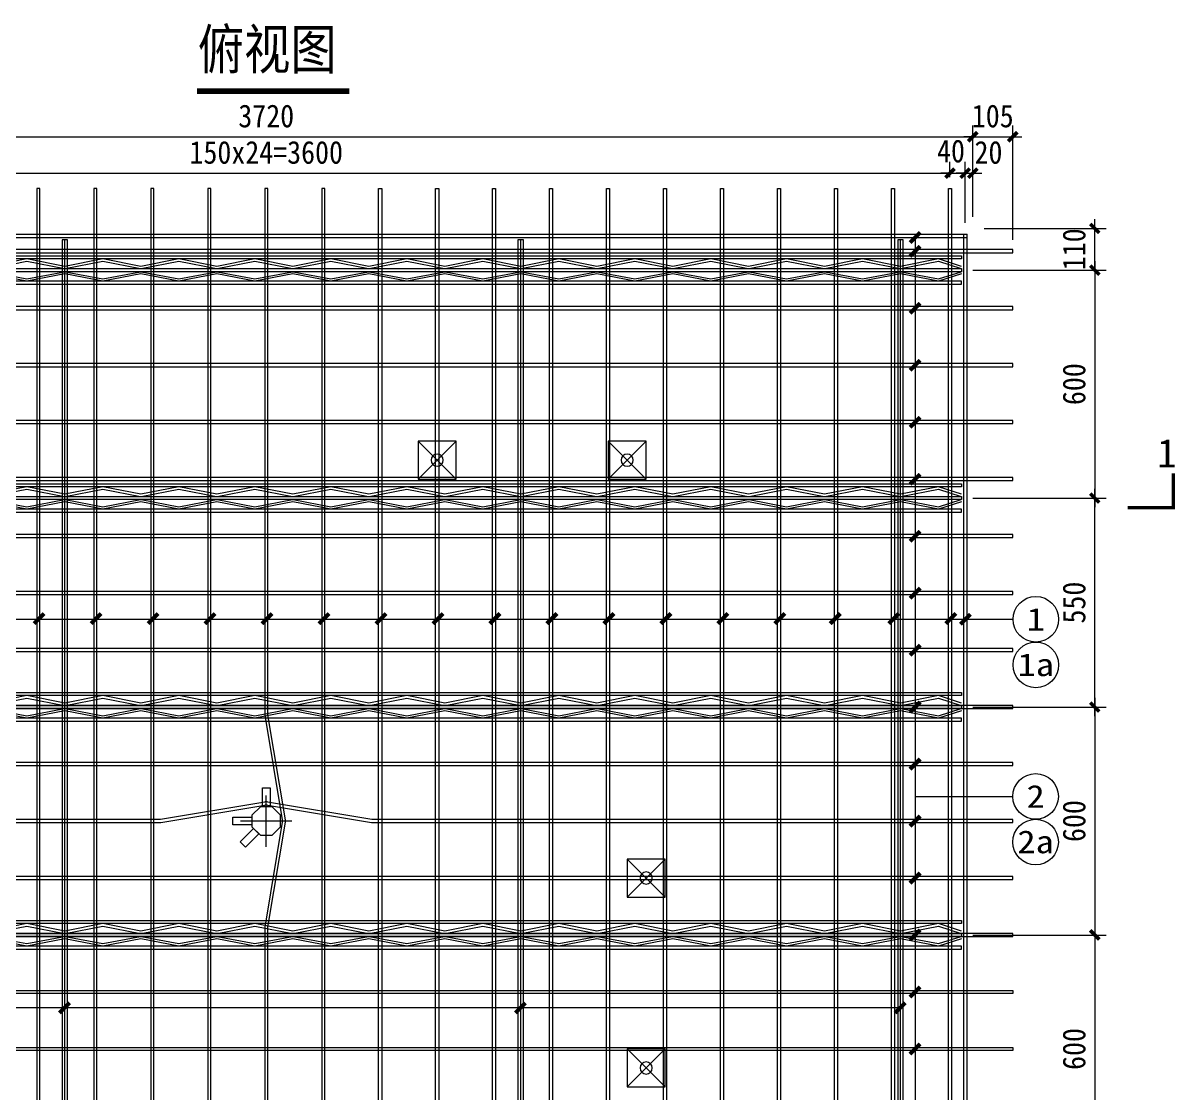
# Model space of a CAD drawing. Header units: millimetres. Extents: x 0 to 31486, y -384 to 8910.
# Drawn here: x 21593 to 24625, y 1772 to 4589 of the extents above; entities that cross this region are included whole.
import ezdxf
from ezdxf.enums import TextEntityAlignment as Align

# ---------------------------------------------------------------- set-up
doc = ezdxf.new("R2010")
doc.units = ezdxf.units.MM
doc.linetypes.add('ACAD_ISO10W100', pattern=[18, 12, -3, 0, -3])
for name, color, linetype in [('DBD6X-1##长度', 4, 'Continuous'), ('EQUIP-照明', 3, 'Continuous'), ('S-DETL-TEXT', 7, 'Continuous'), ('YZ-下划线', 1, 'ACAD_ISO10W100'), ('YZ-标题文字', 2, 'Continuous'), ('桁架', 4, 'Continuous'), ('钢筋', 7, 'Continuous')]:
    doc.layers.add(name, color=color, linetype=linetype)
for name, color, linetype, lineweight in [('PUB_DIM', 3, 'Continuous', 15), ('YG-标注', 151, 'Continuous', 15), ('YZ-符号', 96, 'Continuous', 9), ('墙板支撑', 7, 'Continuous', 15), ('文字标注', 7, 'Continuous', 15), ('轮廓线', 2, 'Continuous', 13)]:
    doc.layers.add(name, color=color, linetype=linetype, lineweight=lineweight)
doc.styles.add('YG-样式 2', font='simhei.ttf')
doc.styles.add('YZ-样式 1', font='simhei.ttf', dxfattribs={"width": 0.85})
doc.styles.add('YZ-样式 2', font='simhei.ttf', dxfattribs={"width": 0.9})
doc.dimstyles.new('YZ-30', dxfattribs={"dimscale": 30, "dimtxt": 2, "dimasz": 0.8, "dimexe": 1, "dimexo": 1, "dimgap": 0.8, "dimtad": 1, "dimdec": 0, "dimzin": 1, "dimdsep": 46, "dimtxsty": 'YZ-样式 2', "dimblk": 'ARCHTICK', "dimcen": 250, "dimdle": 0.8, "dimclrd": 151, "dimclre": 151, "dimclrt": 7, "dimazin": 0, "dimtfac": 1, "dimtdec": 0, "dimtix": 1, "dimtmove": 2, "dimatfit": 2, "dimldrblk": 'ARCHTICK', "dimfxl": 1, "dimlwd": 9, "dimlwe": 9, "dimarcsym": 0})

# ---------------------------------------------------------------- blocks, each defined once
blk = doc.blocks.new('_ArchTick')
at = {"color": 0, "linetype": 'ByBlock', "const_width": 0.4}
blk.add_lwpolyline([(-0.5, -0.5), (0.5, 0.5)], dxfattribs=at)
blk = doc.blocks.new('*D201')
at = {"layer": 'DBD6X-1##长度', "color": 151, "lineweight": 9, "ltscale": 30, "transparency": 16777216}
for p, q in [((20373.1, 4078), (20373.1, 4319.2)), ((24093.1, 4078), (24093.1, 4319.2)), ((20349.1, 4289.2), (24117.1, 4289.2))]:
    blk.add_line(p, q, dxfattribs=at)
at = {"layer": 'Defpoints', "color": 0, "ltscale": 30, "transparency": 16777216}
for p in [(24093.1, 4289.2), (20373.1, 4048), (24093.1, 4048)]:
    blk.add_point(p, dxfattribs=at)
at = {"layer": 'DBD6X-1##长度', "color": 151, "lineweight": 9, "ltscale": 30, "transparency": 16777216, "xscale": 24, "yscale": 24, "zscale": 24, "rotation": 180}
blk.add_blockref('_ArchTick', (20373.1, 4289.2), dxfattribs=at)
at = {"layer": 'DBD6X-1##长度', "color": 151, "lineweight": 9, "ltscale": 30, "transparency": 16777216, "xscale": 24, "yscale": 24, "zscale": 24}
blk.add_blockref('_ArchTick', (24093.1, 4289.2), dxfattribs=at)
at = {"layer": 'DBD6X-1##长度', "color": 7, "lineweight": 9, "ltscale": 30, "transparency": 16777216, "insert": (22233.1, 4343.5), "char_height": 60, "attachment_point": 5, "style": 'YZ-样式 2'}
blk.add_mtext('3720', dxfattribs=at)
blk = doc.blocks.new('*D202')
at = {"layer": 'Defpoints', "color": 0, "ltscale": 30, "transparency": 16777216}
for p in [(24198.1, 4289.2), (24093.1, 4048), (24198.1, 3988)]:
    blk.add_point(p, dxfattribs=at)
at = {"layer": '钢筋', "color": 151, "lineweight": 9, "ltscale": 30, "transparency": 16777216}
for p, q in [((24093.1, 4078), (24093.1, 4319.2)), ((24198.1, 4018), (24198.1, 4319.2)), ((24093.1, 4289.2), (24069.1, 4289.2)), ((24093.1, 4289.2), (24198.1, 4289.2)), ((24198.1, 4289.2), (24222.1, 4289.2))]:
    blk.add_line(p, q, dxfattribs=at)
at = {"layer": '钢筋', "color": 151, "lineweight": 9, "ltscale": 30, "transparency": 16777216, "xscale": 24, "yscale": 24, "zscale": 24}
blk.add_blockref('_ArchTick', (24093.1, 4289.2), dxfattribs=at)
at = {"layer": '钢筋', "color": 151, "lineweight": 9, "ltscale": 30, "transparency": 16777216, "xscale": 24, "yscale": 24, "zscale": 24, "rotation": 180}
blk.add_blockref('_ArchTick', (24198.1, 4289.2), dxfattribs=at)
at = {"layer": '钢筋', "color": 7, "ltscale": 30, "transparency": 16777216, "insert": (24145.6, 4343.5), "char_height": 60, "attachment_point": 5, "style": 'YZ-样式 2'}
blk.add_mtext('105', dxfattribs=at)
blk = doc.blocks.new('*D203')
at = {"layer": 'Defpoints', "color": 0, "ltscale": 30, "transparency": 16777216}
for p in [(24073.1, 4193.3), (24033.1, 4153), (24073.1, 4033)]:
    blk.add_point(p, dxfattribs=at)
at = {"layer": '钢筋', "color": 151, "lineweight": 9, "ltscale": 30, "transparency": 16777216}
for p, q in [((24033.1, 4183), (24033.1, 4223.3)), ((24073.1, 4063), (24073.1, 4223.3)), ((24033.1, 4193.3), (24009.1, 4193.3)), ((24033.1, 4193.3), (24073.1, 4193.3)), ((24073.1, 4193.3), (24097.1, 4193.3))]:
    blk.add_line(p, q, dxfattribs=at)
at = {"layer": '钢筋', "color": 151, "lineweight": 9, "ltscale": 30, "transparency": 16777216, "xscale": 24, "yscale": 24, "zscale": 24}
blk.add_blockref('_ArchTick', (24033.1, 4193.3), dxfattribs=at)
at = {"layer": '钢筋', "color": 151, "lineweight": 9, "ltscale": 30, "transparency": 16777216, "xscale": 24, "yscale": 24, "zscale": 24, "rotation": 180}
blk.add_blockref('_ArchTick', (24073.1, 4193.3), dxfattribs=at)
at = {"layer": '钢筋', "color": 7, "ltscale": 30, "transparency": 16777216, "insert": (24035.7, 4251.3), "char_height": 60, "attachment_point": 5, "style": 'YZ-样式 2'}
blk.add_mtext('40', dxfattribs=at)
blk = doc.blocks.new('*D204')
at = {"layer": 'Defpoints', "color": 0, "ltscale": 30, "transparency": 16777216}
for p in [(24033.1, 4193.3), (20433.1, 4153), (24033.1, 4153)]:
    blk.add_point(p, dxfattribs=at)
at = {"layer": '钢筋', "color": 151, "lineweight": 9, "ltscale": 30, "transparency": 16777216}
for p, q in [((20433.1, 4183), (20433.1, 4223.3)), ((24033.1, 4183), (24033.1, 4223.3)), ((20409.1, 4193.3), (24057.1, 4193.3))]:
    blk.add_line(p, q, dxfattribs=at)
at = {"layer": '钢筋', "color": 151, "lineweight": 9, "ltscale": 30, "transparency": 16777216, "xscale": 24, "yscale": 24, "zscale": 24, "rotation": 180}
blk.add_blockref('_ArchTick', (20433.1, 4193.3), dxfattribs=at)
at = {"layer": '钢筋', "color": 151, "lineweight": 9, "ltscale": 30, "transparency": 16777216, "xscale": 24, "yscale": 24, "zscale": 24}
blk.add_blockref('_ArchTick', (24033.1, 4193.3), dxfattribs=at)
at = {"layer": '钢筋', "color": 7, "ltscale": 30, "transparency": 16777216, "insert": (22233.1, 4247.7), "char_height": 60, "attachment_point": 5, "style": 'YZ-样式 2'}
blk.add_mtext('150x24=3600', dxfattribs=at)
blk = doc.blocks.new('*D205')
at = {"layer": 'Defpoints', "color": 0, "ltscale": 30, "transparency": 16777216}
for p in [(24063.1, 3938), (24063.1, 3338), (24414.2, 3338)]:
    blk.add_point(p, dxfattribs=at)
at = {"layer": 'YG-标注', "color": 151, "lineweight": 9, "ltscale": 30, "transparency": 16777216}
for p, q in [((24414.2, 3962), (24414.2, 3314)), ((24093.1, 3938), (24444.2, 3938)), ((24093.1, 3338), (24444.2, 3338))]:
    blk.add_line(p, q, dxfattribs=at)
at = {"layer": 'YG-标注', "color": 151, "lineweight": 9, "ltscale": 30, "transparency": 16777216, "xscale": 24, "yscale": 24, "zscale": 24}
for p, rotation in [((24414.2, 3938), 90), ((24414.2, 3338), 270)]:
    blk.add_blockref('_ArchTick', p, dxfattribs=dict(at, rotation=rotation))
at = {"layer": 'YG-标注', "color": 7, "lineweight": 9, "ltscale": 30, "transparency": 16777216, "insert": (24359.9, 3638), "char_height": 60, "attachment_point": 5, "rotation": 90, "style": 'YZ-样式 2'}
blk.add_mtext('600', dxfattribs=at)
blk = doc.blocks.new('*D207')
at = {"layer": 'Defpoints', "color": 0, "ltscale": 30, "transparency": 16777216}
for p in [(24063.1, 2788), (24063.1, 2188), (24414.2, 2188)]:
    blk.add_point(p, dxfattribs=at)
at = {"layer": '钢筋', "color": 151, "lineweight": 9, "ltscale": 30, "transparency": 16777216}
for p, q in [((24414.2, 2812), (24414.2, 2164)), ((24093.1, 2788), (24444.2, 2788)), ((24093.1, 2188), (24444.2, 2188))]:
    blk.add_line(p, q, dxfattribs=at)
at = {"layer": '钢筋', "color": 151, "lineweight": 9, "ltscale": 30, "transparency": 16777216, "xscale": 24, "yscale": 24, "zscale": 24}
for p, rotation in [((24414.2, 2788), 90), ((24414.2, 2188), 270)]:
    blk.add_blockref('_ArchTick', p, dxfattribs=dict(at, rotation=rotation))
at = {"layer": '钢筋', "color": 7, "ltscale": 30, "transparency": 16777216, "insert": (24359.9, 2488), "char_height": 60, "attachment_point": 5, "rotation": 90, "style": 'YZ-样式 2'}
blk.add_mtext('600', dxfattribs=at)
blk = doc.blocks.new('*D208')
at = {"layer": 'Defpoints', "color": 0, "ltscale": 30, "transparency": 16777216}
for p in [(24063.1, 2188), (24063.1, 1588), (24414.2, 1588)]:
    blk.add_point(p, dxfattribs=at)
at = {"layer": '钢筋', "color": 151, "lineweight": 9, "ltscale": 30, "transparency": 16777216}
for p, q in [((24093.1, 2188), (24444.2, 2188)), ((24414.2, 2212), (24414.2, 1564)), ((24093.1, 1588), (24444.2, 1588))]:
    blk.add_line(p, q, dxfattribs=at)
at = {"layer": '钢筋', "color": 151, "lineweight": 9, "ltscale": 30, "transparency": 16777216, "xscale": 24, "yscale": 24, "zscale": 24}
for p, rotation in [((24414.2, 2188), 90), ((24414.2, 1588), 270)]:
    blk.add_blockref('_ArchTick', p, dxfattribs=dict(at, rotation=rotation))
at = {"layer": '钢筋', "color": 7, "ltscale": 30, "transparency": 16777216, "insert": (24359.9, 1888), "char_height": 60, "attachment_point": 5, "rotation": 90, "style": 'YZ-样式 2'}
blk.add_mtext('600', dxfattribs=at)
blk = doc.blocks.new('*D210')
at = {"layer": 'Defpoints', "color": 0, "ltscale": 30, "transparency": 16777216}
for p in [(24093.1, 4048), (24414.2, 4048), (24063.1, 3938)]:
    blk.add_point(p, dxfattribs=at)
at = {"layer": '钢筋', "color": 151, "lineweight": 9, "ltscale": 30, "transparency": 16777216}
for p, q in [((24414.2, 4048), (24414.2, 4072)), ((24123.1, 4048), (24444.2, 4048)), ((24414.2, 3938), (24414.2, 4048)), ((24093.1, 3938), (24444.2, 3938)), ((24414.2, 3938), (24414.2, 3914))]:
    blk.add_line(p, q, dxfattribs=at)
at = {"layer": '钢筋', "color": 151, "lineweight": 9, "ltscale": 30, "transparency": 16777216, "xscale": 24, "yscale": 24, "zscale": 24}
for p, rotation in [((24414.2, 4048), 270), ((24414.2, 3938), 90)]:
    blk.add_blockref('_ArchTick', p, dxfattribs=dict(at, rotation=rotation))
at = {"layer": '钢筋', "color": 7, "ltscale": 30, "transparency": 16777216, "insert": (24359.9, 3993), "char_height": 60, "attachment_point": 5, "rotation": 90, "style": 'YZ-样式 2'}
blk.add_mtext('110', dxfattribs=at)
blk = doc.blocks.new('A$C7C4453D7')
at = {"color": 3, "lineweight": 15, "xscale": -80, "yscale": 80, "zscale": 80, "rotation": 180}
blk.add_blockref('_ArchTick', (0, 0), dxfattribs=at)
blk = doc.blocks.new('*D213')
at = {"layer": 'Defpoints', "color": 0, "ltscale": 30, "transparency": 16777216}
for p in [(24093.1, 4193.3), (24093.1, 4048), (24073.1, 4033)]:
    blk.add_point(p, dxfattribs=at)
at = {"layer": '钢筋', "color": 151, "lineweight": 9, "ltscale": 30, "transparency": 16777216}
for p, q in [((24073.1, 4063), (24073.1, 4223.3)), ((24093.1, 4078), (24093.1, 4223.3)), ((24073.1, 4193.3), (24049.1, 4193.3)), ((24073.1, 4193.3), (24093.1, 4193.3)), ((24093.1, 4193.3), (24117.1, 4193.3))]:
    blk.add_line(p, q, dxfattribs=at)
at = {"layer": '钢筋', "color": 151, "lineweight": 9, "ltscale": 30, "transparency": 16777216, "xscale": 24, "yscale": 24, "zscale": 24}
blk.add_blockref('_ArchTick', (24073.1, 4193.3), dxfattribs=at)
at = {"layer": '钢筋', "color": 151, "lineweight": 9, "ltscale": 30, "transparency": 16777216, "xscale": 24, "yscale": 24, "zscale": 24, "rotation": 180}
blk.add_blockref('_ArchTick', (24093.1, 4193.3), dxfattribs=at)
at = {"layer": '钢筋', "color": 7, "ltscale": 30, "transparency": 16777216, "insert": (24134.4, 4247.7), "char_height": 60, "attachment_point": 5, "style": 'YZ-样式 2'}
blk.add_mtext('20', dxfattribs=at)
blk = doc.blocks.new('A$C04E44E2E')
at = {"layer": '桁架', "color": 4, "lineweight": 9}
for p, q in [((-3660, 38), (0, 38)), ((0, 38), (0, 30)), ((0, 30), (-3660, 30)), ((-3660, 4), (0, 4)), ((-2460, 30), (-2560, 10)), ((-2559.1, 4), (-2460, 23.7)), ((-2360, 10), (-2460, 30)), ((-2460, 23.7), (-2360.9, 4)), ((-2360.9, 4), (-2359.1, 4)), ((-2260, 30), (-2360, 10)), ((-2359.1, 4), (-2260, 23.7)), ((-2160, 10), (-2260, 30)), ((-2260, 23.7), (-2160.9, 4)), ((-2160.9, 4), (-2159.1, 4)), ((-2060, 30), (-2160, 10)), ((-2159.1, 4), (-2060, 23.7)), ((-1960, 10), (-2060, 30)), ((-2060, 23.7), (-1960.9, 4)), ((-1960.9, 4), (-1959.3, 4)), ((-1860, 30), (-1960, 10)), ((-1959.3, 4), (-1860, 23.7)), ((-1760, 10), (-1860, 30)), ((-1860, 23.7), (-1760.9, 4)), ((-1760.9, 4), (-1759.1, 4)), ((-1660, 30), (-1760, 10)), ((-1759.1, 4), (-1660, 23.7)), ((-1560, 10), (-1660, 30)), ((-1660, 23.7), (-1560.9, 4)), ((-1560.9, 4), (-1559.1, 4)), ((-1460, 30), (-1560, 10)), ((-1559.1, 4), (-1460, 23.7)), ((-1360, 10), (-1460, 30)), ((-1460, 23.7), (-1360.9, 4)), ((-1360.9, 4), (-1359.1, 4)), ((-1260, 30), (-1360, 10)), ((-1359.1, 4), (-1260, 23.7)), ((-1160, 10), (-1260, 30)), ((-1260, 23.7), (-1160.9, 4)), ((-1160.9, 4), (-1159.1, 4)), ((-1160.9, 4), (-1159.3, 4)), ((-1060, 30), (-1160, 10)), ((-1159.1, 4), (-1060, 23.7)), ((-960, 10), (-1060, 30)), ((-1060, 23.7), (-960.9, 4)), ((-960.9, 4), (-959.1, 4)), ((-960.9, 4), (-959.1, 4)), ((-960.9, 4), (-959.3, 4)), ((-860, 30), (-960, 10)), ((-959.1, 4), (-860, 23.7)), ((-760, 10), (-860, 30)), ((-860, 23.7), (-760.9, 4)), ((-760.9, 4), (-759.1, 4)), ((-660, 30), (-760, 10)), ((-759.1, 4), (-660, 23.7)), ((-560, 10), (-660, 30)), ((-660, 23.7), (-560.9, 4)), ((-560.9, 4), (-559.1, 4)), ((-460, 30), (-560, 10)), ((-559.1, 4), (-460, 23.7)), ((-360, 10), (-460, 30)), ((-460, 23.7), (-360.9, 4)), ((-360.9, 4), (-359.1, 4)), ((-260, 30), (-360, 10)), ((-359.1, 4), (-260, 23.7)), ((-160, 10), (-260, 30)), ((-260, 23.7), (-160.9, 4)), ((-160.9, 4), (-159.1, 4)), ((-60, 30), (-160, 10)), ((-159.1, 4), (-60, 23.7)), ((0.2, 10), (-60, 30)), ((-60, 23.7), (-0.7, 4)), ((0, 4), (0, -4)), ((0, -4), (-3660, -4)), ((0, -29), (-3660, -29)), ((-2460, -29), (-2560, -10)), ((-2559.1, -4), (-2460, -22.7)), ((-2460, -22.7), (-2360.9, -4)), ((-2360, -10), (-2460, -29)), ((-2360.9, -4), (-2359.1, -4)), ((-2260, -29), (-2360, -10)), ((-2359.1, -4), (-2260, -22.7)), ((-2260, -22.7), (-2160.9, -4)), ((-2160, -10), (-2260, -29)), ((-2160.9, -4), (-2159.1, -4)), ((-2060, -29), (-2160, -10)), ((-2159.1, -4), (-2060, -22.7)), ((-2060, -22.7), (-1960.9, -4)), ((-1960, -10), (-2060, -29)), ((-1960.9, -4), (-1959.3, -4)), ((-1860, -29), (-1960, -10)), ((-1959.3, -4), (-1860, -22.7)), ((-1860, -22.7), (-1760.9, -4)), ((-1760, -10), (-1860, -29)), ((-1760.9, -4), (-1759.1, -4)), ((-1660, -29), (-1760, -10)), ((-1759.1, -4), (-1660, -22.7)), ((-1660, -22.7), (-1560.9, -4)), ((-1560, -10), (-1660, -29)), ((-1560.9, -4), (-1559.1, -4)), ((-1460, -29), (-1560, -10)), ((-1559.1, -4), (-1460, -22.7)), ((-1460, -22.7), (-1360.9, -4)), ((-1360, -10), (-1460, -29)), ((-1360.9, -4), (-1359.1, -4)), ((-1260, -29), (-1360, -10)), ((-1359.1, -4), (-1260, -22.7)), ((-1260, -22.7), (-1160.9, -4)), ((-1160, -10), (-1260, -29)), ((-1160.9, -4), (-1159.1, -4)), ((-1160.9, -4), (-1159.3, -4)), ((-1060, -29), (-1160, -10)), ((-1159.1, -4), (-1060, -22.7)), ((-1060, -22.7), (-960.9, -4)), ((-960, -10), (-1060, -29)), ((-960.9, -4), (-959.1, -4)), ((-960.9, -4), (-959.1, -4)), ((-960.9, -4), (-959.3, -4)), ((-860, -29), (-960, -10)), ((-959.1, -4), (-860, -22.7)), ((-860, -22.7), (-760.9, -4)), ((-760, -10), (-860, -29)), ((-760.9, -4), (-759.1, -4)), ((-660, -29), (-760, -10)), ((-759.1, -4), (-660, -22.7)), ((-660, -22.7), (-560.9, -4)), ((-560, -10), (-660, -29)), ((-560.9, -4), (-559.1, -4)), ((-460, -29), (-560, -10)), ((-559.1, -4), (-460, -22.7)), ((-460, -22.7), (-360.9, -4)), ((-360, -10), (-460, -29)), ((-360.9, -4), (-359.1, -4)), ((-260, -29), (-360, -10)), ((-359.1, -4), (-260, -22.7)), ((-260, -22.7), (-160.9, -4)), ((-160, -10), (-260, -29)), ((-160.9, -4), (-159.1, -4)), ((-60, -29), (-160, -10)), ((-159.1, -4), (-60, -22.7)), ((-60, -22.7), (-0.7, -4)), ((0.2, -10), (-60, -29)), ((0, -37), (0, -29)), ((-3660, -37), (0, -37))]:
    blk.add_line(p, q, dxfattribs=at)
blk = doc.blocks.new('*D214')
at = {"layer": 'Defpoints', "color": 0, "ltscale": 30, "transparency": 16777216}
for p in [(24063.1, 3338), (24414.2, 3338), (24063.1, 2788)]:
    blk.add_point(p, dxfattribs=at)
at = {"layer": 'YG-标注', "color": 151, "lineweight": 9, "ltscale": 30, "transparency": 16777216}
for p, q in [((24093.1, 3338), (24444.2, 3338)), ((24414.2, 2764), (24414.2, 3362)), ((24093.1, 2788), (24444.2, 2788))]:
    blk.add_line(p, q, dxfattribs=at)
at = {"layer": 'YG-标注', "color": 151, "lineweight": 9, "ltscale": 30, "transparency": 16777216, "xscale": 24, "yscale": 24, "zscale": 24}
for p, rotation in [((24414.2, 3338), 90), ((24414.2, 2788), 270)]:
    blk.add_blockref('_ArchTick', p, dxfattribs=dict(at, rotation=rotation))
at = {"layer": 'YG-标注', "color": 7, "ltscale": 30, "transparency": 16777216, "insert": (24359.9, 3063), "char_height": 60, "attachment_point": 5, "rotation": 90, "style": 'YZ-样式 2'}
blk.add_mtext('550', dxfattribs=at)
blk = doc.blocks.new('A$C0ABE7B75')
at = {"layer": '钢筋', "color": 4, "lineweight": 13}
for points in [[(-7.3, 0), (7.2, 0), (7.2, 3000), (7.2, 3060), (-7.3, 3060)], [(-7.3, 3060), (-7.3, 3060), (-7.3, 0)], [(-0.8, 3060), (-0.8, 3000), (-0.8, 0)]]:
    blk.add_lwpolyline(points, dxfattribs=at)
blk = doc.blocks.new('A$C6C6A476D')
at = {"layer": '墙板支撑', "color": 6, "ltscale": 30}
for p, q in [((50, 50), (-50, -50)), ((-50, 50), (50, -50))]:
    blk.add_line(p, q, dxfattribs=at)
blk.add_lwpolyline([(-50, 50), (50, 50), (50, -50), (-50, -50)], close=True, dxfattribs=at)
blk.add_circle((0, 0), 16, dxfattribs=at)
blk = doc.blocks.new('A$C35D967A2')
at = {"layer": '墙板支撑', "color": 0, "ltscale": 30}
for p in [(50, 50), (550, 50)]:
    blk.add_blockref('A$C6C6A476D', p, dxfattribs=at)

msp = doc.modelspace()

# ---------------------------------------------------------------- linework, layer by layer
at = {"layer": 'EQUIP-照明', "color": 2, "lineweight": 15}
for p, q in [((22233.1, 2420.5), (22233.1, 2555.5)), ((22300.6, 2488), (22165.6, 2488))]:
    msp.add_line(p, q, dxfattribs=at)
for points in [[(22243.1, 2575.5), (22243.1, 2525.5), (22223.1, 2525.5), (22223.1, 2575.5)], [(22270.6, 2503.6), (22248.6, 2525.5), (22217.6, 2525.5), (22195.6, 2503.6), (22195.6, 2472.5), (22217.6, 2450.5), (22248.6, 2450.5), (22270.6, 2472.5)], [(22145.6, 2498), (22195.6, 2498), (22195.6, 2478), (22145.6, 2478)], [(22178.3, 2419.1), (22213.7, 2454.4), (22199.5, 2468.6), (22164.2, 2433.2)]]:
    msp.add_lwpolyline(points, close=True, dxfattribs=at)
at = {"layer": 'PUB_DIM', "color": 1, "const_width": 9}
msp.add_lwpolyline([(24620.8, 3402.9), (24620.8, 3312.9), (24500.8, 3312.9)], dxfattribs=at)
at = {"layer": 'YZ-下划线', "color": 1, "linetype": 'ByBlock', "const_width": 15}
msp.add_lwpolyline([(22051, 4408.9), (22451.6, 4408.9)], dxfattribs=at)
at = {"layer": 'YZ-符号', "color": 3, "lineweight": 13}
for p, q in [((23941.7, 4032), (23941.7, 944)), ((20399.1, 3019), (24199, 3019)), ((23941.7, 2552.8), (24198.5, 2552.8))]:
    msp.add_line(p, q, dxfattribs=at)
at = {"layer": 'YZ-符号', "color": 3}
msp.add_line((23902.1, 1996.2), (20237.7, 1996.2), dxfattribs=at)
for centre in [(24259, 3019), (24259, 2899), (24258.5, 2552.8), (24258.5, 2432.8)]:
    msp.add_circle(centre, 60, dxfattribs=at)
at = {"layer": '轮廓线', "color": 2, "lineweight": 30, "const_width": 0.05}
msp.add_lwpolyline([(24093.1, 4048), (24093.1, 928), (20373.1, 928), (20373.1, 4048)], close=True, dxfattribs=at)
at = {"layer": '钢筋', "color": 5, "lineweight": 13}
for points in [[(21637.1, 4048), (21637.1, 4153), (21629.1, 4153), (21629.1, 4048), (21629.1, 823), (21637.1, 823)], [(21787.1, 4048), (21787.1, 4153), (21779.1, 4153), (21779.1, 4048), (21779.1, 823), (21787.1, 823)], [(21937.1, 4048), (21937.1, 4153), (21929.1, 4153), (21929.1, 4048), (21929.1, 823), (21937.1, 823)], [(22087.1, 4048), (22087.1, 4153), (22079.1, 4153), (22079.1, 4048), (22079.1, 823), (22087.1, 823)], [(22387.1, 4048), (22387.1, 4153), (22379.1, 4153), (22379.1, 4048), (22379.1, 823), (22387.1, 823)], [(22529.1, 4048), (22529.1, 4153), (22537.1, 4153), (22537.1, 4048), (22537.1, 823), (22529.1, 823)], [(22679.1, 4048), (22679.1, 4153), (22687.1, 4153), (22687.1, 4048), (22687.1, 823), (22679.1, 823)], [(22829.1, 4048), (22829.1, 4153), (22837.1, 4153), (22837.1, 4048), (22837.1, 823), (22829.1, 823)], [(22979.1, 4048), (22979.1, 4153), (22987.1, 4153), (22987.1, 4048), (22987.1, 823), (22979.1, 823)], [(23129.1, 4048), (23129.1, 4153), (23137.1, 4153), (23137.1, 4048), (23137.1, 823), (23129.1, 823)], [(23279.1, 4048), (23279.1, 4153), (23287.1, 4153), (23287.1, 4048), (23287.1, 823), (23279.1, 823)], [(23429.1, 4048), (23429.1, 4153), (23437.1, 4153), (23437.1, 4048), (23437.1, 823), (23429.1, 823)], [(23579.1, 4048), (23579.1, 4153), (23587.1, 4153), (23587.1, 4048), (23587.1, 823), (23579.1, 823)], [(23729.1, 4048), (23729.1, 4153), (23737.1, 4153), (23737.1, 4048), (23737.1, 823), (23729.1, 823)], [(23879.1, 4048), (23879.1, 4153), (23887.1, 4153), (23887.1, 4048), (23887.1, 823), (23879.1, 823)], [(24029.1, 4048), (24029.1, 4153), (24037.1, 4153), (24037.1, 4048), (24037.1, 823), (24029.1, 823)], [(24069.1, 4033), (24069.1, 4033), (24077.1, 4033), (24077.1, 4033), (24077.1, 943), (24069.1, 943)]]:
    msp.add_lwpolyline(points, close=True, dxfattribs=at)
msp.add_lwpolyline([(22237.4, 2208.3), (22283.5, 2484.7, 0.082763), (22283.5, 2491.3), (22237.4, 2767.7, -0.041311), (22237.1, 2771), (22237.1, 4048), (22237.1, 4153), (22229.1, 4153), (22229.1, 4048), (22229.1, 2770.3, 0.041311), (22229.4, 2767), (22275.3, 2491.3, -0.082763), (22275.3, 2484.7), (22229.4, 2209, 0.041311), (22229.1, 2205.7), (22229.1, 823), (22237.1, 823), (22237.1, 2205, -0.041311)], format="xyb", close=True, dxfattribs=at)
at = {"layer": '钢筋', "color": 1, "lineweight": 13}
msp.add_lwpolyline([(20388.1, 4024), (24078.1, 4024), (24078.1, 4032), (20388.1, 4032), (20388.1, 4024), (20388.1, 4024)], dxfattribs=at)
for points in [[(20373.1, 3992), (20268.1, 3992), (20268.1, 3984), (20373.1, 3984), (24198.1, 3984), (24198.1, 3992)], [(20373.1, 3842), (20268.1, 3842), (20268.1, 3834), (20373.1, 3834), (24198.1, 3834), (24198.1, 3842)], [(20373.1, 3692), (20268.1, 3692), (20268.1, 3684), (20373.1, 3684), (24198.1, 3684), (24198.1, 3692)], [(20373.1, 3542), (20268.1, 3542), (20268.1, 3534), (20373.1, 3534), (24198.1, 3534), (24198.1, 3542)], [(20373.1, 3392), (20268.1, 3392), (20268.1, 3384), (20373.1, 3384), (24198.1, 3384), (24198.1, 3392)], [(20373.1, 3242), (20268.1, 3242), (20268.1, 3234), (20373.1, 3234), (24198.1, 3234), (24198.1, 3242)], [(20373.1, 3092), (20268.1, 3092), (20268.1, 3084), (20373.1, 3084), (24198.1, 3084), (24198.1, 3092)], [(20373.1, 2942), (20268.1, 2942), (20268.1, 2934), (20373.1, 2934), (24198.1, 2934), (24198.1, 2942)], [(20373.1, 2792), (20268.1, 2792), (20268.1, 2784), (20373.1, 2784), (24198.1, 2784), (24198.1, 2792)], [(20373.1, 2642), (20268.1, 2642), (20268.1, 2634), (20373.1, 2634), (24198.1, 2634), (24198.1, 2642)], [(20373.1, 2342), (20268.1, 2342), (20268.1, 2334), (20373.1, 2334), (24198.1, 2334), (24198.1, 2342)], [(20373.1, 2192), (20268.1, 2192), (20268.1, 2184), (20373.1, 2184), (24198.1, 2184), (24198.1, 2192)], [(20373.1, 2034), (20268.1, 2034), (20268.1, 2042), (20373.1, 2042), (24198.1, 2042), (24198.1, 2034)], [(20373.1, 1884), (20268.1, 1884), (20268.1, 1892), (20373.1, 1892), (24198.1, 1892), (24198.1, 1884)]]:
    msp.add_lwpolyline(points, close=True, dxfattribs=at)
for points in [[(22229.8, 2538.1), (21955.1, 2492.3, -0.041311), (21951.8, 2492), (20373.1, 2492), (20268.1, 2492), (20268.1, 2484), (20373.1, 2484), (21952.5, 2484, 0.041311), (21955.7, 2484.3), (22229.8, 2530)], [(22236.4, 2530), (22510.5, 2484.3, 0.041311), (22513.8, 2484), (24198.1, 2484), (24198.1, 2492), (22514.4, 2492, -0.041311), (22511.1, 2492.3), (22236.4, 2538.1)]]:
    msp.add_lwpolyline(points, format="xyb", dxfattribs=at)
for centre in [(22233.1, 2518.4), (22233.1, 2510.2)]:
    msp.add_arc(centre, 20, 80.5377, 99.4623, dxfattribs=at)

# ---------------------------------------------------------------- block references
at = {"layer": 'S-DETL-TEXT', "xscale": -0.3333333333284827, "yscale": 0.3333333333357586, "zscale": 0.3333333333333333}
for p in [(23941.1, 4024), (23941.1, 3987.8), (23941.1, 3837.8), (23941.1, 3687.8), (23941.1, 3537.8), (23941.1, 3387.8), (23941.1, 3237.8), (23941.1, 3087.8), (21635.2, 3020.9), (21785.2, 3020.9), (21935.2, 3020.9), (22085.2, 3020.9), (22235.2, 3020.9), (22385.2, 3020.9), (22535.2, 3020.9), (22685.2, 3020.9), (22835.2, 3020.9), (22985.2, 3020.9), (23135.2, 3020.9), (23285.2, 3020.9), (23435.2, 3020.9), (23585.2, 3020.9), (23731, 3020.9), (23885.2, 3020.9), (24035.2, 3020.9), (24073.9, 3019), (23941.1, 2937.8), (23941.1, 2787.8), (23941.1, 2637.8), (23941.1, 2487.8), (23941.1, 2337.8), (23941.1, 2187.8), (23941.1, 2037.8), (23941.1, 1887.8)]:
    msp.add_blockref('A$C7C4453D7', p, dxfattribs=at)
at = {"layer": 'YG-标注', "color": 0, "ltscale": 30}
for name, p in [('A$C0ABE7B75', (21702.9, 958)), ('A$C0ABE7B75', (22902.9, 958)), ('A$C0ABE7B75', (23902.9, 958)), ('A$C04E44E2E', (24063.1, 3938)), ('A$C04E44E2E', (24063.1, 3338)), ('A$C04E44E2E', (24063.1, 2788)), ('A$C04E44E2E', (24063.1, 2188))]:
    msp.add_blockref(name, p, dxfattribs=at)
at = {"layer": 'YZ-符号', "xscale": -0.3333333333284827, "yscale": 0.3333333333357586, "zscale": 0.3333333333333333}
for p in [(21702.1, 1996.2), (22902.1, 1996.2), (23902.1, 1996.2)]:
    msp.add_blockref('A$C7C4453D7', p, dxfattribs=at)
at = {"layer": '墙板支撑', "extrusion": (0, 0, -1), "zscale": -1}
msp.add_blockref('A$C35D967A2', (-23233.1, 3388), dxfattribs=at)
at = {"layer": '墙板支撑', "xscale": -1, "rotation": 270}
msp.add_blockref('A$C35D967A2', (23183.1, 1788), dxfattribs=at)

# ---------------------------------------------------------------- texts
at = {"layer": 'YZ-标题文字', "style": 'YZ-样式 1', "width": 0.85}
msp.add_text('俯视图', height=105, dxfattribs=at).set_placement((22053, 4435.6), align=Align.BOTTOM_LEFT)
at = {"layer": 'YZ-标题文字', "style": 'YZ-样式 1', "width": 1.176}
for s, p in [('1', (24259, 3019)), ('1a', (24259, 2899)), ('2', (24258.5, 2552.8)), ('2a', (24258.5, 2432.8))]:
    msp.add_text(s, height=60, dxfattribs=at).set_placement(p, align=Align.MIDDLE)
at = {"layer": '文字标注', "style": 'YG-样式 2'}
msp.add_text('1', height=75, dxfattribs=at).set_placement((24604.1, 3418.7), align=Align.CENTER)

# ---------------------------------------------------------------- dimensions: what is measured, and where the dimension line sits
at = {"layer": 'DBD6X-1##长度', "color": 0, "lineweight": 9, "ltscale": 30}
dim = msp.add_linear_dim(base=(24093.1, 4289.2), p1=(20373.1, 4048), p2=(24093.1, 4048), dimstyle='YZ-30', dxfattribs=at)
dim.commit()
dim.dimension.update_dxf_attribs({"geometry": '*D201', "text_midpoint": (22233.1, 4343.5)})
at = {"layer": 'YG-标注', "color": 0, "lineweight": 9, "ltscale": 30}
dim = msp.add_linear_dim(base=(24414.2, 3338), p1=(24063.1, 3938), p2=(24063.1, 3338), angle=90, dimstyle='YZ-30', dxfattribs=at)
dim.commit()
dim.dimension.update_dxf_attribs({"geometry": '*D205', "text_midpoint": (24359.9, 3638)})
at = {"layer": 'YG-标注', "color": 0, "ltscale": 30}
dim = msp.add_linear_dim(base=(24414.2, 3338), p1=(24063.1, 2788), p2=(24063.1, 3338), angle=90, dimstyle='YZ-30', dxfattribs=at)
dim.commit()
dim.dimension.update_dxf_attribs({"geometry": '*D214', "text_midpoint": (24359.9, 3063)})
at = {"layer": '钢筋', "color": 0, "ltscale": 30}
dim = msp.add_linear_dim(base=(24198.1, 4289.2), p1=(24093.1, 4048), p2=(24198.1, 3988), dimstyle='YZ-30', dxfattribs=at)
dim.commit()
dim.dimension.update_dxf_attribs({"geometry": '*D202', "text_midpoint": (24145.6, 4343.5)})
dim = msp.add_linear_dim(base=(24033.1, 4193.3), p1=(20433.1, 4153), p2=(24033.1, 4153), text='150x24=<>', dimstyle='YZ-30', dxfattribs=at)
dim.commit()
dim.dimension.update_dxf_attribs({"geometry": '*D204', "text_midpoint": (22233.1, 4247.7)})
for base, p1, p2, picture, middle in [((24073.1, 4193.3), (24033.1, 4153), (24073.1, 4033), '*D203', (24035.7, 4251.3)), ((24093.1, 4193.3), (24073.1, 4033), (24093.1, 4048), '*D213', (24134.4, 4247.7))]:
    dim = msp.add_linear_dim(base=base, p1=p1, p2=p2, dimstyle='YZ-30', dxfattribs=at)
    dim.commit()
    dim.dimension.update_dxf_attribs({"geometry": picture, "text_midpoint": middle, "dimtype": 160})
for base, p1, p2, picture, middle in [((24414.2, 4048), (24063.1, 3938), (24093.1, 4048), '*D210', (24359.9, 3993)), ((24414.2, 2188), (24063.1, 2788), (24063.1, 2188), '*D207', (24359.9, 2488)), ((24414.2, 1588), (24063.1, 2188), (24063.1, 1588), '*D208', (24359.9, 1888))]:
    dim = msp.add_linear_dim(base=base, p1=p1, p2=p2, angle=90, dimstyle='YZ-30', dxfattribs=at)
    dim.commit()
    dim.dimension.update_dxf_attribs({"geometry": picture, "text_midpoint": middle})

doc.saveas('drawing.dxf')
